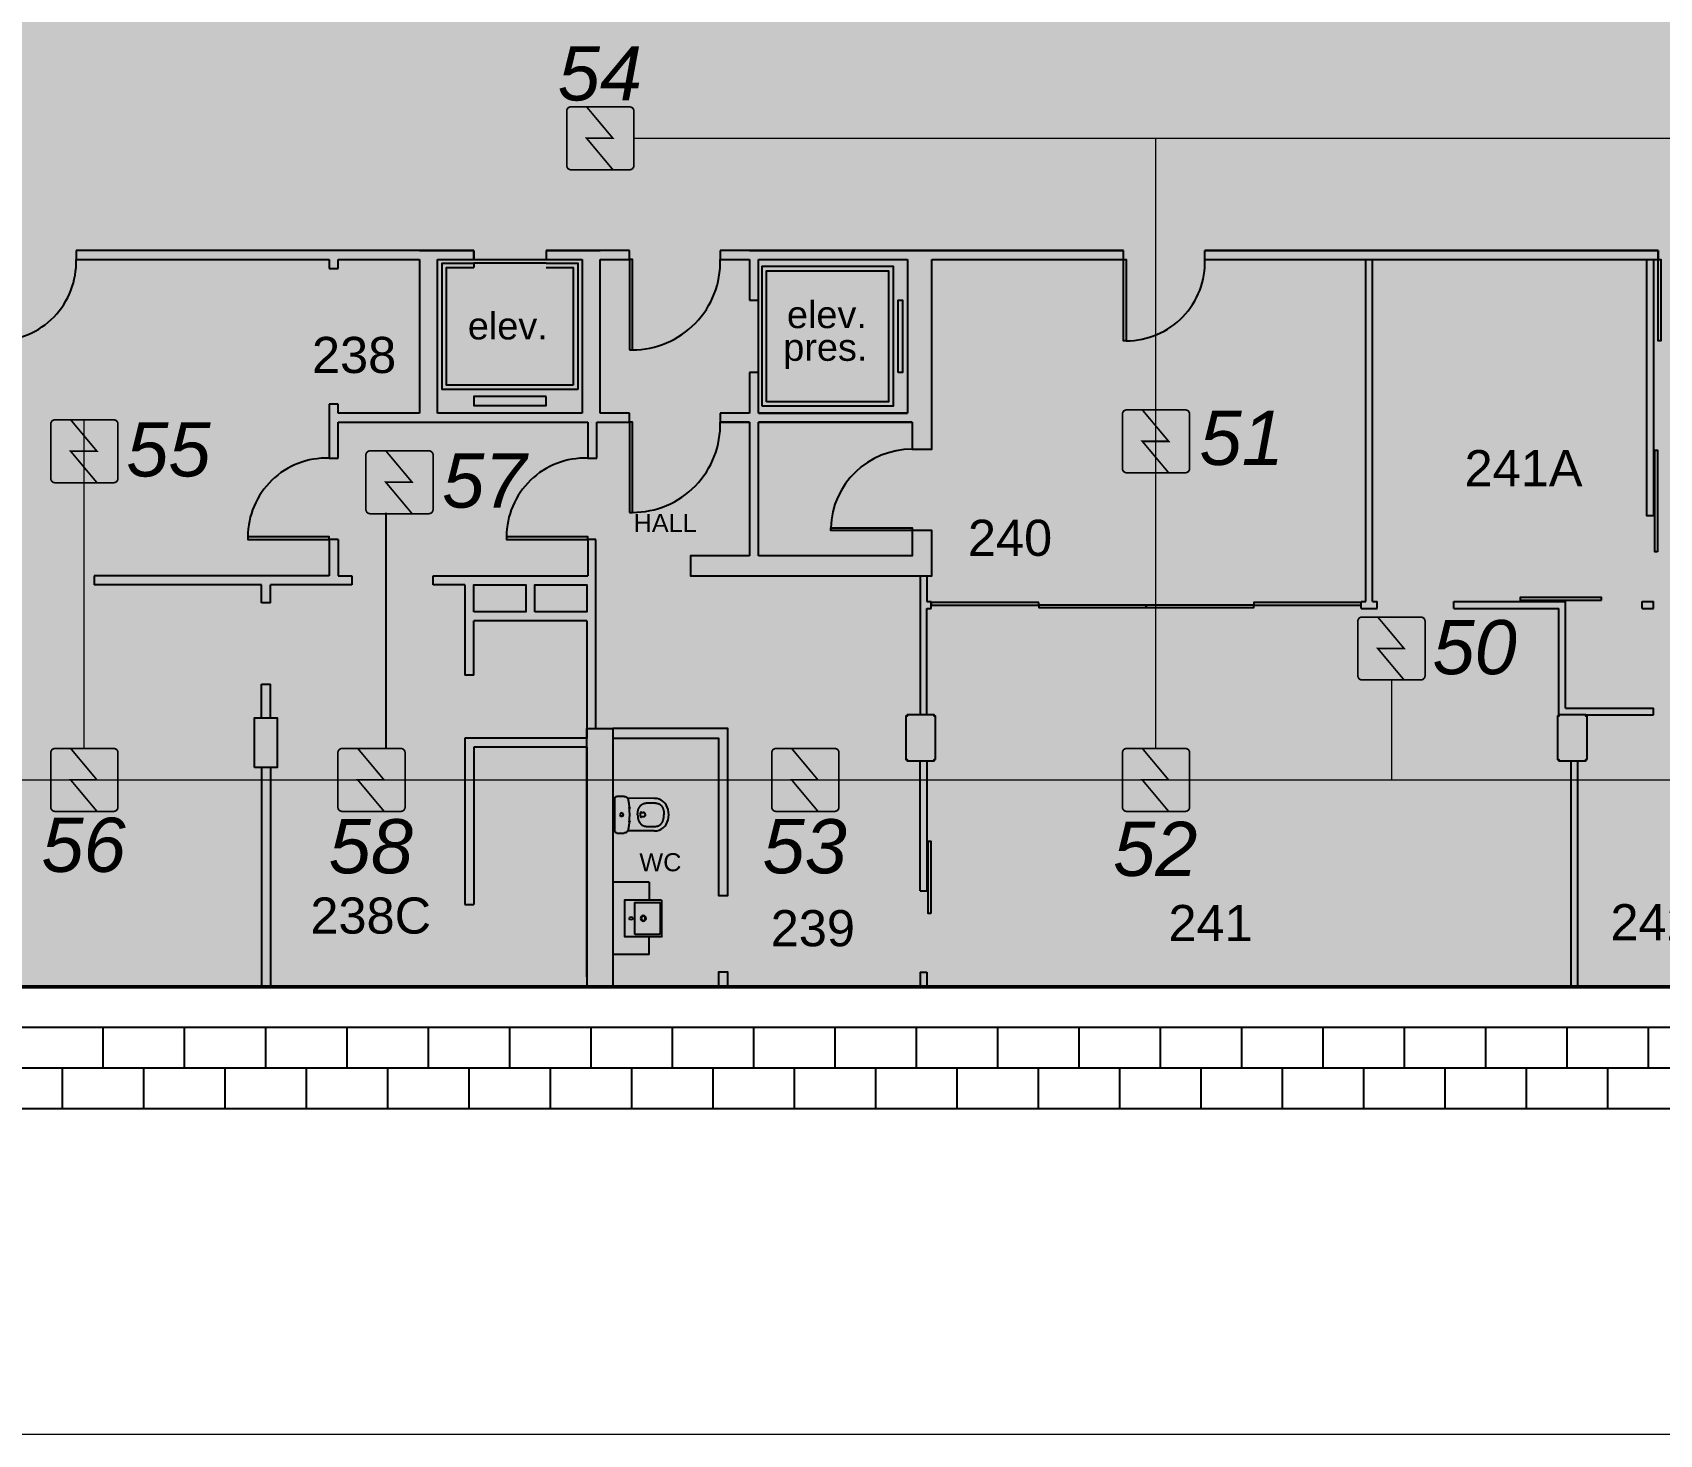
# Model space of a CAD drawing. Header units: metres. Extents: x -331 to 2982, y 362 to 2539.
# Drawn here: x 813.73 to 831.73, y 1847.57 to 1863.08 of the extents above; entities that cross this region are included whole.
import ezdxf
from ezdxf.enums import TextEntityAlignment as Align

# ---------------------------------------------------------------- set-up
doc = ezdxf.new("R2010")
doc.units = ezdxf.units.M
doc.layers.get('0').update_dxf_attribs({"color": 251})
for name, color, linetype in [('72_EGR_BASE_PRIMITIVE', 7, 'Continuous'), ('ALV', 251, 'Continuous'), ('CX', 251, 'Continuous'), ('Det', 251, 'Continuous'), ('DET. FUMAÇA', 1, 'Continuous'), ('Div', 251, 'Continuous'), ('Est', 251, 'Continuous'), ('Mob', 251, 'Continuous'), ('Pis', 251, 'Continuous'), ('SALAS NOVAS', 7, 'Continuous'), ('Texto_Salas', 251, 'Continuous'), ('TXT', 251, 'Continuous'), ('vid', 251, 'Continuous')]:
    doc.layers.add(name, color=color, linetype=linetype)
doc.layers.add('_corredores', color=251, linetype='Continuous', plot=False)
doc.layers.add('_salas', color=251, linetype='Continuous', plot=False)
doc.styles.add('DESTAQUE', font='arial.ttf', dxfattribs={"height": 0.4})
doc.styles.add('style2', font='arial.ttf', dxfattribs={"height": 0.45})
doc.styles.add('X3G_ENTITY_1416B778', font='arial.ttf', dxfattribs={"height": 0.6})
doc.styles.add('X3G_ENTITY_1416B782', font='arial.ttf', dxfattribs={"height": 0.6})
doc.styles.add('X3G_ENTITY_1416B78C', font='arial.ttf', dxfattribs={"height": 0.6})
doc.styles.add('X3G_ENTITY_1416B796', font='arial.ttf', dxfattribs={"height": 0.6})
doc.styles.add('X3G_ENTITY_1416B7A0', font='arial.ttf', dxfattribs={"height": 0.6})
doc.styles.add('X3G_ENTITY_1416B7AA', font='arial.ttf', dxfattribs={"height": 0.6})
doc.styles.add('X3G_ENTITY_1416B7B4', font='arial.ttf', dxfattribs={"height": 0.6})
doc.styles.add('X3G_ENTITY_1416B7BE', font='arial.ttf', dxfattribs={"height": 0.6})
doc.styles.add('X3G_ENTITY_1416B805', font='arial.ttf', dxfattribs={"height": 0.6})

# ---------------------------------------------------------------- blocks, each defined once
blk = doc.blocks.new('Detector de fumaça')
at = {"layer": 'DET. FUMAÇA', "linetype": 'Continuous', "lineweight": 15, "const_width": 0.0187}
blk.add_lwpolyline([(774.599, 539.816), (775.249, 539.816, -0.414214), (775.296, 539.769), (775.296, 539.167, -0.414214), (775.249, 539.12), (774.599, 539.12, -0.414214), (774.553, 539.167), (774.553, 539.769, -0.414214)], format="xyb", close=True, dxfattribs=at)
blk.add_lwpolyline([(774.773, 539.816), (775.064, 539.468), (774.773, 539.468), (775.064, 539.12)], dxfattribs=at)
blk = doc.blocks.new('L830C_p')
for p, q in [((-206, 212), (-206, -189)), ((202, 214), (-204, 214)), ((204, -189), (204, 212)), ((-178, 92), (-178, -164)), ((165, 104), (-166, 104)), ((177, -164), (177, 92)), ((-166, -176), (165, -176)), ((197, -196), (-199, -196))]:
    blk.add_line(p, q)
for points in [[(-166, 104, 0), (-167, 104, 0), (-168, 104, 0), (-170, 104, 0), (-171, 104, 0), (-172, 103, 0), (-173, 102, 0), (-174, 102, 0), (-175, 101, 0), (-175, 100, 0), (-176, 99, 0), (-177, 98, 0), (-177, 97, 0), (-178, 96, 0), (-178, 95, 0), (-178, 94, 0), (-178, 92, 0)], [(177, 92, 0), (177, 94, 0), (177, 95, 0), (176, 96, 0), (176, 97, 0), (176, 98, 0), (175, 99, 0), (174, 100, 0), (173, 101, 0), (173, 102, 0), (172, 102, 0), (171, 103, 0), (170, 104, 0), (168, 104, 0), (167, 104, 0), (166, 104, 0), (165, 104, 0)], [(-178, -164, 0), (-178, -165, 0), (-178, -166, 0), (-178, -167, 0), (-177, -168, 0), (-177, -169, 0), (-176, -170, 0), (-175, -171, 0), (-175, -172, 0), (-174, -173, 0), (-173, -174, 0), (-172, -174, 0), (-171, -175, 0), (-170, -175, 0), (-168, -175, 0), (-167, -176, 0), (-166, -176, 0)], [(165, -176, 0), (166, -176, 0), (167, -175, 0), (168, -175, 0), (170, -175, 0), (171, -174, 0), (172, -174, 0), (173, -173, 0), (173, -172, 0), (174, -171, 0), (175, -170, 0), (176, -169, 0), (176, -168, 0), (176, -167, 0), (177, -166, 0), (177, -165, 0), (177, -164, 0)]]:
    blk.add_polyline3d(points)
for radius in [31, 22.5]:
    blk.add_circle((-1, 9), radius)
for centre, radius, start, end in [((-204, 212), 2, 89.9815, 180), ((202, 212), 2, 359.9815, 90), ((-1, 145), 17.5, 0, 180), ((-1, 145), 17.5, 180, 0), ((-199, -189), 7, 180.001, 270.001), ((197, -189), 7, 269.999, 359.999)]:
    blk.add_arc(centre, radius, start, end)
blk = doc.blocks.new('CD01_p')
for p, q in [((-202, 58), (-202, 59)), ((-202, -19), (-202, 58)), ((178, 84), (-177, 84)), ((178, 84), (178, 84)), ((203, 59), (203, 58)), ((203, 58), (203, -19)), ((-202, -20), (-202, -19)), ((-165, -65), (-165, -65)), ((165, -65), (165, -65)), ((203, -19), (203, -20))]:
    blk.add_line(p, q)
for points in [[(-195, 77, 0), (-196, 76, 0), (-196, 75, 0), (-197, 74, 0), (-198, 73, 0), (-199, 72, 0), (-199, 71, 0), (-200, 70, 0), (-200, 69, 0), (-201, 68, 0), (-201, 67, 0), (-201, 66, 0), (-202, 65, 0)], [(-177, 84, 0), (-178, 84, 0), (-179, 84, 0), (-180, 84, 0), (-182, 84, 0), (-183, 83, 0), (-184, 83, 0), (-185, 83, 0), (-186, 82, 0), (-187, 82, 0), (-188, 81, 0), (-189, 81, 0), (-190, 80, 0), (-191, 80, 0), (-192, 79, 0), (-193, 78, 0), (-194, 78, 0), (-195, 77, 0), (-195, 77, 0)], [(195, 77, 0), (195, 77, 0), (194, 78, 0), (193, 79, 0), (192, 79, 0), (191, 80, 0), (190, 81, 0), (189, 81, 0), (188, 82, 0), (187, 82, 0), (186, 83, 0), (185, 83, 0), (184, 83, 0), (182, 83, 0), (181, 84, 0), (180, 84, 0), (179, 84, 0), (178, 84, 0), (178, 84, 0)], [(202, 64, 0), (201, 66, 0), (201, 68, 0), (200, 70, 0), (199, 72, 0), (198, 74, 0), (196, 75, 0), (195, 77, 0), (193, 78, 0), (192, 80, 0), (190, 81, 0), (188, 82, 0), (186, 82, 0), (184, 83, 0), (182, 84, 0), (180, 84, 0), (178, 84, 0)], [(202, 65, 0), (201, 66, 0), (201, 67, 0), (201, 69, 0), (200, 70, 0), (200, 71, 0), (199, 72, 0), (198, 73, 0), (198, 74, 0), (197, 75, 0), (196, 75, 0), (195, 76, 0), (195, 77, 0)], [(-202, -20, 0), (-202, -23, 0), (-202, -26, 0), (-202, -29, 0), (-201, -30, 0)], [(-201, -30, 0), (-201, -32, 0), (-200, -35, 0), (-199, -38, 0), (-198, -41, 0), (-196, -44, 0), (-194, -46, 0), (-193, -49, 0), (-191, -51, 0), (-188, -53, 0), (-186, -55, 0), (-184, -57, 0), (-181, -59, 0), (-179, -60, 0), (-176, -62, 0), (-173, -63, 0), (-170, -64, 0), (-167, -64, 0), (-165, -65, 0)], [(-199, -38, 0), (-198, -39, 0), (-198, -41, 0), (-197, -42, 0), (-196, -43, 0), (-195, -45, 0), (-194, -46, 0), (-194, -47, 0), (-193, -49, 0), (-192, -50, 0), (-191, -51, 0), (-189, -52, 0), (-188, -53, 0), (-187, -54, 0), (-186, -55, 0), (-185, -56, 0), (-183, -57, 0), (-182, -58, 0), (-181, -59, 0), (-180, -60, 0), (-178, -60, 0), (-177, -61, 0), (-175, -62, 0), (-174, -62, 0), (-172, -63, 0), (-171, -63, 0), (-169, -64, 0), (-168, -64, 0), (-166, -65, 0), (-165, -65, 0)], [(165, -65, 0), (168, -64, 0), (171, -63, 0), (174, -62, 0), (176, -61, 0), (179, -60, 0), (182, -58, 0), (184, -57, 0), (187, -55, 0), (189, -53, 0), (191, -50, 0), (193, -48, 0), (195, -46, 0), (196, -43, 0), (198, -40, 0), (199, -38, 0), (200, -35, 0), (201, -32, 0), (202, -30, 0)], [(165, -65, 0), (166, -65, 0), (167, -64, 0), (169, -64, 0), (170, -64, 0), (172, -63, 0), (173, -63, 0), (175, -62, 0), (176, -61, 0), (178, -61, 0), (179, -60, 0), (180, -59, 0), (182, -58, 0), (183, -58, 0), (184, -57, 0), (185, -56, 0), (187, -55, 0), (188, -54, 0), (189, -53, 0), (190, -52, 0), (191, -50, 0), (192, -49, 0), (193, -48, 0), (194, -47, 0), (195, -45, 0), (196, -44, 0), (197, -43, 0), (197, -41, 0), (198, -40, 0)], [(202, -30, 0), (202, -29, 0), (202, -26, 0), (202, -23, 0), (203, -20, 0)]]:
    blk.add_polyline3d(points)
for radius in [20, 18, 17]:
    blk.add_circle((0, 7), radius)
for centre, radius, start, end in [((-177, 59), 25.2, 165.2925, 167.363), ((-177, 59), 25.1, 167.3536, 180.0004), ((177, 59), 25.2, 12.1208, 14.9451), ((177, 59), 25.1, 359.9996, 12.1298), ((-157, -20), 45.4, 192.5226, 195.3598), ((0, 915), 993, 260.4423, 279.5577), ((0, 915), 993, 260.4423, 279.5577), ((157, -20), 45.4, 333.5674, 345.2283), ((157, -20), 45.3, 345.2211, 348.0367)]:
    blk.add_arc(centre, radius, start, end)

msp = doc.modelspace()

# ---------------------------------------------------------------- hatches: boundary and pattern name
at = {"layer": '_corredores', "transparency": 33554508}
h = msp.add_hatch(color=256, dxfattribs=at)
h.dxf.hatch_style = 1
h.paths.add_polyline_path([(851.609, 1924.544), (870.379, 1924.544), (870.379, 1926.38), (870.189, 1926.38), (870.189, 1926.577), (870.003, 1926.764), (866.304, 1926.765), (866.288, 1926.731), (866.184, 1926.814), (865.422, 1927.574), (863.994, 1927.574), (862.566, 1927.574), (861.756, 1926.765), (861.72, 1926.765), (861.716, 1926.764), (861.703, 1926.763), (861.685, 1926.763), (858.091, 1926.765), (857.744, 1926.418), (857.397, 1926.765), (853.804, 1926.765), (853.788, 1926.731), (853.684, 1926.814), (852.922, 1927.574), (851.494, 1927.574), (849.748, 1927.574), (849.748, 1926.814), (849.608, 1926.814), (849.608, 1929.894), (841.234, 1929.894), (841.234, 1928.054), (840.474, 1928.054), (840.474, 1927.096), (840.756, 1926.814), (840.374, 1926.432), (840.042, 1926.765), (836.434, 1926.765), (836.419, 1926.731), (836.314, 1926.814), (835.553, 1927.574), (834.124, 1927.574), (832.696, 1927.574), (831.886, 1926.765), (831.85, 1926.765), (831.847, 1926.764), (831.833, 1926.763), (831.815, 1926.763), (828.221, 1926.765), (827.874, 1926.418), (827.528, 1926.765), (823.934, 1926.765), (823.918, 1926.731), (823.814, 1926.814), (823.052, 1927.574), (821.624, 1927.574), (820.195, 1927.574), (819.385, 1926.765), (819.35, 1926.765), (819.346, 1926.764), (819.333, 1926.763), (819.315, 1926.763), (815.721, 1926.765), (815.374, 1926.418), (815.027, 1926.765), (811.434, 1926.765), (811.418, 1926.731), (811.314, 1926.814), (810.552, 1927.574), (809.124, 1927.574), (807.695, 1927.574), (806.886, 1926.765), (806.85, 1926.765), (806.846, 1926.764), (806.833, 1926.763), (806.815, 1926.763), (803.221, 1926.765), (802.874, 1926.418), (802.527, 1926.765), (798.934, 1926.765), (798.918, 1926.731), (798.814, 1926.814), (798.052, 1927.574), (796.624, 1927.574), (795.195, 1927.574), (794.386, 1926.765), (794.35, 1926.765), (794.346, 1926.764), (794.333, 1926.763), (794.315, 1926.763), (790.721, 1926.765), (790.374, 1926.418), (790.027, 1926.765), (786.434, 1926.765), (786.418, 1926.731), (786.314, 1926.814), (785.552, 1927.574), (784.124, 1927.574), (782.696, 1927.574), (781.886, 1926.765), (781.85, 1926.765), (781.846, 1926.764), (781.833, 1926.763), (781.815, 1926.763), (778.221, 1926.765), (777.874, 1926.418), (777.527, 1926.765), (773.934, 1926.765), (773.918, 1926.731), (773.814, 1926.814), (773.052, 1927.574), (771.624, 1927.574), (770.196, 1927.574), (769.386, 1926.765), (769.35, 1926.765), (769.347, 1926.764), (769.333, 1926.763), (769.315, 1926.763), (765.615, 1926.764), (765.429, 1926.577), (765.429, 1926.38), (765.239, 1926.38), (765.239, 1924.544), (770.084, 1924.544), (770.084, 1914.631), (770.394, 1914.631), (770.394, 1905.511), (765.009, 1905.511), (765.009, 1910.811), (763.809, 1910.811), (763.809, 1905.511), (755.909, 1905.511), (755.909, 1910.811), (754.809, 1910.811), (754.809, 1905.511), (746.059, 1905.511), (746.059, 1901.896), (748.429, 1901.896), (748.429, 1903.596), (748.029, 1903.596), (748.029, 1903.796), (754.454, 1903.796), (754.454, 1903.596), (754.129, 1903.596), (754.129, 1901.896), (754.454, 1901.896), (754.454, 1901.696), (754.454, 1901.171), (757.954, 1901.171), (757.954, 1903.571), (757.954, 1903.771), (768.009, 1903.771), (768.009, 1903.751), (768.814, 1903.751), (768.814, 1895.791), (767.984, 1895.791), (767.984, 1895.771), (762.344, 1895.771), (761.069, 1895.771), (761.069, 1893.046), (754.154, 1893.046), (752.479, 1893.046), (752.479, 1860.521), (752.479, 1859.096), (752.479, 1857.621), (754.079, 1857.621), (754.079, 1860.546), (753.904, 1860.546), (753.904, 1863.421), (754.169, 1863.421), (754.169, 1887.631), (760.804, 1887.631), (760.804, 1887.721), (768.909, 1887.721), (770.309, 1887.721), (771.909, 1887.721), (773.009, 1887.721), (775.859, 1887.721), (775.859, 1886.621), (777.159, 1886.621), (777.159, 1887.721), (788.759, 1887.721), (788.759, 1886.621), (790.059, 1886.621), (790.059, 1887.721), (802.309, 1887.721), (804.009, 1887.721), (844.959, 1887.721), (844.959, 1887.896), (845.259, 1887.896), (845.259, 1887.543), (845.259, 1863.221), (807.109, 1863.221), (807.109, 1860.671), (807.109, 1860.571), (806.556, 1860.571), (806.556, 1858.751), (806.556, 1855.871), (806.556, 1855.143), (807.956, 1855.143), (807.956, 1857.121), (809.134, 1857.121), (809.134, 1860.671), (845.259, 1860.671), (845.259, 1855.977), (846.384, 1855.977), (846.384, 1856.871), (846.034, 1856.871), (846.034, 1856.971), (846.434, 1856.971), (846.434, 1860.671), (849.184, 1860.671), (849.184, 1856.971), (849.584, 1856.971), (849.584, 1856.871), (849.234, 1856.871), (849.234, 1855.977), (850.459, 1855.977), (850.459, 1860.671), (859.459, 1860.671), (859.459, 1863.221), (849.559, 1863.221), (849.559, 1888.221), (849.659, 1888.221), (849.659, 1887.721), (854.289, 1887.721), (854.289, 1895.621), (859.259, 1895.621), (859.259, 1905.521), (857.359, 1905.521), (857.359, 1905.621), (858.034, 1905.621), (858.034, 1908.221), (853.709, 1908.221), (853.709, 1908.184), (853.609, 1908.184), (853.609, 1910.121), (850.859, 1910.121), (850.86, 1912.861), (849.659, 1912.861), (849.659, 1908.921), (852.409, 1908.921), (852.409, 1903.771), (852.409, 1895.701), (852.409, 1890.371), (849.559, 1890.371), (849.559, 1908.921), (849.559, 1912.961), (852.259, 1912.961), (852.259, 1914.631), (851.609, 1914.631)])
h.paths.add_polyline_path([(845.929, 1914.631), (846.006, 1914.631), (846.006, 1905.511), (844.999, 1905.511), (844.999, 1909.911), (845.009, 1910.811), (843.809, 1910.811), (843.809, 1905.511), (835.009, 1905.511), (835.009, 1910.811), (833.809, 1910.811), (833.809, 1905.511), (825.009, 1905.511), (825.009, 1910.811), (823.809, 1910.811), (823.809, 1905.511), (815.009, 1905.511), (815.009, 1910.811), (813.809, 1910.811), (813.809, 1905.511), (805.009, 1905.511), (805.009, 1910.811), (803.809, 1910.811), (803.809, 1905.511), (795.009, 1905.511), (795.009, 1910.811), (793.809, 1910.811), (793.809, 1905.511), (785.009, 1905.511), (785.009, 1910.811), (783.809, 1910.811), (783.809, 1905.511), (775.009, 1905.511), (775.009, 1910.811), (773.979, 1910.811), (773.979, 1905.511), (773.194, 1905.511), (773.194, 1914.631), (773.124, 1914.631), (773.124, 1920.111), (775.144, 1920.111), (775.144, 1921.611), (775.124, 1921.611), (775.124, 1922.031), (773.624, 1922.031), (773.624, 1921.611), (773.164, 1921.611), (773.164, 1924.544), (845.929, 1924.543), (845.929, 1921.611), (845.469, 1921.611), (845.469, 1922.031), (843.969, 1922.031), (843.969, 1921.611), (843.949, 1920.111), (845.929, 1920.111)], flags=16)
h.paths.add_polyline_path([(851.494, 1926.432), (851.112, 1926.814), (851.494, 1927.196), (851.876, 1926.814)], flags=16)
h.paths.add_polyline_path([(845.244, 1926.432), (844.862, 1926.814), (845.244, 1927.196), (845.626, 1926.814)], flags=16)
h.paths.add_polyline_path([(845.119, 1903.801), (845.119, 1895.821), (845.259, 1895.821), (845.259, 1890.321), (839.659, 1890.321), (775.859, 1890.321), (772.984, 1890.321), (772.984, 1895.791), (771.754, 1895.791), (771.754, 1903.746), (773.099, 1903.746), (773.099, 1903.801)], flags=16)
h.paths.add_polyline_path([(834.506, 1926.814), (834.124, 1926.432), (833.742, 1926.814), (834.124, 1927.196)], flags=16)
h.paths.add_polyline_path([(863.612, 1926.814), (863.994, 1927.196), (864.376, 1926.814), (863.994, 1926.432)], flags=16)
h.paths.add_polyline_path([(845.259, 1895.821), (845.259, 1890.321), (839.659, 1890.321), (775.859, 1890.321), (772.984, 1890.321), (772.984, 1895.821), (775.859, 1895.821), (839.659, 1895.821)], flags=0)
h.paths.add_polyline_path([(822.006, 1926.814), (821.624, 1926.432), (821.242, 1926.814), (821.624, 1927.196)], flags=16)
h.paths.add_polyline_path([(809.506, 1926.814), (809.124, 1926.432), (808.742, 1926.814), (809.124, 1927.196)], flags=16)
h.paths.add_polyline_path([(797.006, 1926.814), (796.624, 1926.432), (796.242, 1926.814), (796.624, 1927.196)], flags=16)
h.paths.add_polyline_path([(784.506, 1926.814), (784.124, 1926.432), (783.742, 1926.814), (784.124, 1927.196)], flags=16)
h.paths.add_polyline_path([(772.006, 1926.814), (771.624, 1926.432), (771.242, 1926.814), (771.624, 1927.196)], flags=16)
edge = h.paths.add_edge_path(flags=16)
edge.add_line((767.555, 1893.924), (767.408, 1893.821))
edge.add_line((767.408, 1893.821), (767.203, 1894.065))
edge.add_line((767.203, 1894.065), (766.309, 1893.171))
edge.add_arc((765.909, 1892.771), 0.565, -45, 45, ccw=False)
edge.add_line((766.309, 1892.372), (767.203, 1891.477))
edge.add_line((767.203, 1891.477), (767.408, 1891.721))
edge.add_line((767.408, 1891.721), (767.555, 1891.618))
edge.add_arc((765.909, 1892.771), 2.01, 35, 325, ccw=False)
at = {"layer": '_salas', "transparency": 33554559}
h = msp.add_hatch(color=256, dxfattribs=at)
h.dxf.hatch_style = 1
h.paths.add_polyline_path([(850.459, 1855.977), (849.234, 1855.977), (849.234, 1856.871), (849.584, 1856.871), (849.584, 1856.971), (846.034, 1856.971), (846.034, 1856.871), (846.384, 1856.871), (846.384, 1855.977), (845.259, 1855.977), (845.259, 1852.511), (850.459, 1852.511)])
h.paths.add_polyline_path([(870.319, 1863.221), (859.459, 1863.221), (859.459, 1860.671), (850.459, 1860.671), (850.459, 1855.977), (850.459, 1852.511), (870.319, 1852.511)])
h.paths.add_polyline_path([(854.819, 1871.071), (866.984, 1871.071), (866.984, 1871.771), (854.819, 1871.771), (854.819, 1879.171), (866.984, 1879.171), (866.984, 1879.871), (854.819, 1879.871), (854.819, 1887.321), (870.319, 1887.321), (870.319, 1887.721), (849.659, 1887.721), (849.659, 1888.221), (849.559, 1888.221), (849.559, 1863.221), (859.459, 1863.221), (870.319, 1863.221), (870.319, 1863.621), (854.819, 1863.621)])
h.paths.add_polyline_path([(845.259, 1860.671), (809.134, 1860.671), (809.134, 1857.121), (807.956, 1857.121), (807.956, 1855.143), (806.556, 1855.143), (806.556, 1855.871), (802.709, 1855.871), (802.709, 1852.511), (845.259, 1852.511), (845.259, 1855.977)])
h.paths.add_polyline_path([(802.709, 1858.751), (806.556, 1858.751), (806.556, 1859.746), (794.809, 1859.746), (794.809, 1866.521), (794.609, 1866.521), (794.609, 1850.721), (794.809, 1850.721), (794.809, 1852.511), (802.709, 1852.511), (802.709, 1855.871)])

# ---------------------------------------------------------------- linework, layer by layer
at = {"layer": '72_EGR_BASE_PRIMITIVE', "color": 150, "true_color": 0x007fff}
msp.add_polyline3d([(817.639, 1855.167, 0), (817.639, 1857.767, 0)], dxfattribs=at)
at = {"layer": 'ALV', "color": 251}
for p, q in [((818.009, 1860.671), (814.209, 1860.671)), ((814.209, 1860.671), (814.209, 1860.571)), ((814.209, 1860.571), (817.009, 1860.571)), ((817.009, 1860.571), (817.009, 1860.471)), ((817.109, 1860.471), (817.109, 1860.571)), ((817.109, 1860.571), (818.009, 1860.571)), ((818.009, 1860.671), (818.609, 1860.671)), ((818.609, 1860.671), (818.009, 1860.671)), ((818.009, 1860.571), (818.009, 1858.871)), ((818.209, 1860.571), (818.609, 1860.571)), ((818.209, 1858.871), (818.209, 1860.571)), ((818.209, 1860.571), (818.609, 1860.571)), ((818.609, 1860.671), (818.609, 1860.571)), ((818.609, 1860.571), (818.609, 1860.671)), ((819.409, 1860.671), (820.009, 1860.671)), ((820.009, 1860.671), (819.409, 1860.671)), ((819.409, 1860.671), (819.409, 1860.571)), ((819.409, 1860.571), (819.809, 1860.571)), ((819.409, 1860.571), (819.809, 1860.571)), ((819.809, 1860.571), (819.809, 1858.871)), ((819.809, 1860.571), (819.809, 1858.871)), ((820.334, 1860.671), (820.009, 1860.671)), ((820.009, 1858.871), (820.009, 1860.571)), ((820.009, 1860.571), (820.334, 1860.571)), ((820.334, 1860.571), (820.334, 1860.671)), ((821.659, 1860.671), (821.337, 1860.671)), ((821.337, 1860.671), (821.337, 1860.571)), ((821.337, 1860.571), (821.659, 1860.571)), ((821.659, 1860.671), (825.799, 1860.671)), ((825.799, 1860.671), (821.659, 1860.671)), ((821.659, 1860.571), (821.659, 1860.121)), ((821.759, 1860.121), (821.759, 1860.571)), ((821.759, 1860.571), (823.409, 1860.571)), ((823.409, 1860.571), (823.409, 1858.871)), ((823.409, 1860.571), (823.409, 1858.871)), ((823.679, 1860.571), (825.799, 1860.571)), ((823.679, 1860.571), (825.799, 1860.571)), ((825.799, 1860.571), (825.799, 1860.671)), ((826.699, 1860.671), (831.714, 1860.671)), ((831.714, 1860.671), (826.699, 1860.671)), ((826.699, 1860.571), (826.699, 1860.671)), ((826.699, 1860.571), (827.959, 1860.571)), ((826.699, 1860.571), (831.714, 1860.571)), ((827.959, 1860.571), (827.959, 1860.571)), ((827.959, 1860.571), (827.959, 1860.571)), ((831.714, 1860.671), (831.714, 1860.571)), ((831.714, 1860.571), (831.714, 1860.671)), ((817.009, 1860.471), (817.109, 1860.471)), ((821.659, 1860.121), (821.759, 1860.121)), ((821.759, 1859.321), (821.659, 1859.321)), ((821.659, 1859.321), (821.659, 1858.871)), ((821.759, 1858.871), (821.759, 1859.321)), ((817.109, 1858.971), (817.009, 1858.971)), ((817.009, 1858.971), (817.009, 1858.371)), ((817.109, 1858.871), (817.109, 1858.971)), ((818.009, 1858.871), (817.109, 1858.871)), ((817.109, 1858.371), (817.109, 1858.771)), ((817.109, 1858.771), (819.872, 1858.771)), ((819.809, 1858.871), (818.209, 1858.871)), ((819.809, 1858.871), (818.209, 1858.871)), ((819.872, 1858.771), (819.872, 1858.371)), ((819.909, 1858.771), (819.909, 1858.771)), ((819.972, 1858.371), (819.972, 1858.771)), ((819.972, 1858.771), (820.334, 1858.771)), ((820.334, 1858.871), (820.009, 1858.871)), ((820.334, 1858.771), (820.334, 1858.871)), ((821.659, 1858.871), (821.334, 1858.871)), ((821.334, 1858.871), (821.334, 1858.771)), ((821.659, 1858.771), (821.334, 1858.771)), ((821.334, 1858.771), (821.659, 1858.771)), ((821.759, 1858.871), (823.409, 1858.871)), ((823.409, 1858.871), (821.759, 1858.871)), ((823.459, 1858.771), (821.759, 1858.771)), ((821.759, 1858.771), (823.459, 1858.771)), ((817.009, 1858.371), (817.109, 1858.371)), ((819.872, 1858.371), (819.972, 1858.371)), ((817.109, 1857.471), (817.009, 1857.471)), ((817.009, 1857.471), (817.009, 1857.071)), ((817.109, 1857.471), (817.109, 1857.071)), ((819.959, 1857.471), (819.872, 1857.471)), ((819.872, 1857.471), (819.872, 1857.071)), ((819.959, 1855.381), (819.959, 1857.471)), ((817.009, 1857.071), (814.409, 1857.071)), ((814.409, 1857.071), (814.409, 1856.971)), ((816.259, 1856.971), (814.409, 1856.971)), ((816.259, 1856.771), (816.259, 1856.971)), ((817.259, 1856.971), (816.359, 1856.971)), ((816.359, 1856.771), (816.359, 1856.971)), ((817.109, 1857.071), (817.259, 1857.071)), ((817.259, 1857.071), (817.259, 1856.971)), ((818.159, 1856.971), (818.159, 1857.071)), ((818.159, 1857.071), (819.872, 1857.071)), ((818.509, 1856.971), (818.159, 1856.971)), ((818.509, 1856.971), (818.509, 1855.971)), ((819.859, 1856.971), (819.859, 1856.671)), ((816.359, 1856.771), (816.259, 1856.771)), ((819.859, 1856.571), (818.609, 1856.571)), ((818.609, 1855.971), (818.609, 1856.571)), ((819.859, 1856.571), (819.859, 1855.271)), ((816.259, 1855.496), (816.259, 1855.871)), ((816.259, 1855.871), (816.359, 1855.871)), ((816.359, 1855.496), (816.359, 1855.871)), ((818.609, 1855.971), (818.509, 1855.971)), ((819.859, 1855.381), (820.149, 1855.381)), ((819.859, 1852.631), (819.859, 1855.381)), ((820.149, 1855.381), (820.149, 1852.531)), ((818.509, 1855.271), (818.509, 1853.431)), ((819.859, 1855.271), (818.509, 1855.271)), ((818.609, 1855.171), (818.609, 1853.431)), ((819.859, 1855.171), (818.609, 1855.171)), ((819.859, 1855.171), (819.859, 1852.531)), ((816.259, 1854.946), (816.259, 1852.531)), ((816.359, 1854.946), (816.359, 1852.531)), ((818.509, 1853.431), (818.609, 1853.431))]:
    msp.add_line(p, q, dxfattribs=at)
for points in [[(823.459, 1858.771), (823.459, 1858.471), (823.679, 1858.471), (823.679, 1860.571)], [(821.659, 1858.771), (821.659, 1857.291)], [(821.759, 1857.291), (821.759, 1858.771)], [(821.659, 1857.291), (821.009, 1857.291), (821.009, 1857.071), (821.659, 1857.071), (823.679, 1857.071), (823.679, 1857.571), (823.459, 1857.571), (823.459, 1857.291), (821.759, 1857.291)]]:
    msp.add_lwpolyline(points, dxfattribs=at)
for points in [[(818.609, 1856.671), (818.609, 1856.971), (819.184, 1856.971), (819.184, 1856.671)], [(819.284, 1856.671), (819.284, 1856.971), (819.859, 1856.971), (819.859, 1856.671)]]:
    msp.add_lwpolyline(points, close=True, dxfattribs=at)
at = {"layer": 'CX', "color": 251, "linetype": 'ByBlock', "ltscale": 0.8}
for points in [[(820.334, 1859.571), (820.364, 1859.571), (820.364, 1860.571), (820.334, 1860.571)], [(820.334, 1857.771), (820.364, 1857.771), (820.364, 1858.771), (820.334, 1858.771)]]:
    msp.add_lwpolyline(points, close=True, dxfattribs=at)
at = {"layer": 'CX', "color": 251, "ltscale": 8}
for points in [[(825.799, 1860.571), (825.829, 1860.571), (825.829, 1859.671), (825.799, 1859.671)], [(831.714, 1860.571), (831.744, 1860.571), (831.744, 1859.671), (831.714, 1859.671)], [(817.009, 1857.471), (817.009, 1857.501), (816.109, 1857.501), (816.109, 1857.471)], [(819.872, 1857.471), (819.872, 1857.501), (818.972, 1857.501), (818.972, 1857.471)]]:
    msp.add_lwpolyline(points, close=True, dxfattribs=at)
at = {"layer": 'CX', "color": 251}
msp.add_lwpolyline([(823.459, 1857.571), (822.559, 1857.571), (822.559, 1857.601), (823.459, 1857.601)], close=True, dxfattribs=at)
at = {"layer": 'CX', "color": 251, "ltscale": 8}
for centre, start, end in [((813.339, 1860.542), 270, 1.942), ((825.829, 1860.542), 270, 1.942), ((816.98, 1857.501), 88.058, 180), ((819.842, 1857.501), 88.058, 180)]:
    msp.add_arc(centre, 0.871, start, end, dxfattribs=at)
at = {"layer": 'CX', "color": 251, "linetype": 'ByBlock', "ltscale": 0.8}
for centre in [(820.364, 1860.544), (820.364, 1858.744)]:
    msp.add_arc(centre, 0.973, 270, 1.5872, dxfattribs=at)
at = {"layer": 'CX', "color": 251}
msp.add_arc((823.458, 1857.571), 0.9, 89.9433, 178.1147, dxfattribs=at)
at = {"layer": 'Det', "color": 251}
for p, q in [((870.759, 1852.071), (794.809, 1852.071)), ((814.059, 1852.071), (814.059, 1852.071)), ((814.509, 1851.621), (814.509, 1852.071)), ((814.959, 1852.071), (814.959, 1852.071)), ((815.409, 1851.621), (815.409, 1852.071)), ((815.859, 1852.071), (815.859, 1852.071)), ((816.309, 1851.621), (816.309, 1852.071)), ((816.759, 1852.071), (816.759, 1852.071)), ((817.209, 1851.621), (817.209, 1852.071)), ((817.659, 1852.071), (817.659, 1852.071)), ((818.109, 1851.621), (818.109, 1852.071)), ((818.559, 1852.071), (818.559, 1852.071)), ((819.009, 1851.621), (819.009, 1852.071)), ((819.459, 1852.071), (819.459, 1852.071)), ((819.909, 1851.621), (819.909, 1852.071)), ((820.359, 1852.071), (820.359, 1852.071)), ((820.809, 1851.621), (820.809, 1852.071)), ((821.259, 1852.071), (821.259, 1852.071)), ((821.709, 1851.621), (821.709, 1852.071)), ((822.159, 1852.071), (822.159, 1852.071)), ((822.609, 1851.621), (822.609, 1852.071)), ((823.059, 1852.071), (823.059, 1852.071)), ((823.509, 1851.621), (823.509, 1852.071)), ((823.959, 1852.071), (823.959, 1852.071)), ((824.409, 1851.621), (824.409, 1852.071)), ((824.859, 1852.071), (824.859, 1852.071)), ((825.309, 1851.621), (825.309, 1852.071)), ((825.759, 1852.071), (825.759, 1852.071)), ((826.209, 1851.621), (826.209, 1852.071)), ((826.659, 1852.071), (826.659, 1852.071)), ((827.109, 1851.621), (827.109, 1852.071)), ((827.559, 1852.071), (827.559, 1852.071)), ((828.009, 1851.621), (828.009, 1852.071)), ((828.459, 1852.071), (828.459, 1852.071)), ((828.909, 1851.621), (828.909, 1852.071)), ((829.359, 1852.071), (829.359, 1852.071)), ((829.809, 1851.621), (829.809, 1852.071)), ((830.259, 1852.071), (830.259, 1852.071)), ((830.709, 1851.621), (830.709, 1852.071)), ((831.159, 1852.071), (831.159, 1852.071)), ((831.609, 1851.621), (831.609, 1852.071)), ((870.759, 1851.621), (794.809, 1851.621)), ((814.059, 1851.171), (814.059, 1851.621)), ((814.959, 1851.171), (814.959, 1851.621)), ((815.859, 1851.171), (815.859, 1851.621)), ((816.759, 1851.171), (816.759, 1851.621)), ((817.659, 1851.171), (817.659, 1851.621)), ((818.559, 1851.171), (818.559, 1851.621)), ((819.459, 1851.171), (819.459, 1851.621)), ((820.359, 1851.171), (820.359, 1851.621)), ((821.259, 1851.171), (821.259, 1851.621)), ((822.159, 1851.171), (822.159, 1851.621)), ((823.059, 1851.171), (823.059, 1851.621)), ((823.959, 1851.171), (823.959, 1851.621)), ((824.859, 1851.171), (824.859, 1851.621)), ((825.759, 1851.171), (825.759, 1851.621)), ((826.659, 1851.171), (826.659, 1851.621)), ((827.559, 1851.171), (827.559, 1851.621)), ((828.459, 1851.171), (828.459, 1851.621)), ((829.359, 1851.171), (829.359, 1851.621)), ((830.259, 1851.171), (830.259, 1851.621)), ((831.159, 1851.171), (831.159, 1851.621)), ((871.209, 1851.171), (794.809, 1851.171))]:
    msp.add_line(p, q, dxfattribs=at)
at = {"layer": 'Div', "color": 150, "linetype": 'Continuous', "lineweight": 0}
for p, q in [((820.381, 1861.912), (867.59, 1861.912)), ((826.158, 1855.158), (826.158, 1861.912)), ((814.3, 1855.158), (814.3, 1858.796)), ((828.763, 1855.908), (828.763, 1854.81)), ((796.397, 1854.81), (833.497, 1854.81))]:
    msp.add_line(p, q, dxfattribs=at)
at = {"layer": 'Div', "lineweight": 0}
for p, q in [((828.479, 1856.784), (828.479, 1860.571)), ((828.554, 1856.784), (828.554, 1860.571)), ((823.547, 1857.071), (823.547, 1855.531)), ((823.622, 1857.071), (823.622, 1856.784)), ((823.622, 1856.784), (823.672, 1856.784)), ((823.672, 1856.709), (823.672, 1856.784)), ((828.429, 1856.709), (828.429, 1856.784)), ((828.429, 1856.784), (828.479, 1856.784)), ((828.554, 1856.784), (828.604, 1856.784)), ((828.604, 1856.709), (828.604, 1856.784)), ((829.454, 1856.709), (829.454, 1856.784)), ((829.454, 1856.784), (830.689, 1856.784)), ((830.689, 1855.606), (830.689, 1856.784)), ((831.539, 1856.784), (831.664, 1856.784)), ((831.539, 1856.709), (831.539, 1856.784)), ((831.664, 1856.709), (831.664, 1856.784)), ((823.622, 1855.531), (823.622, 1856.709)), ((823.622, 1856.709), (823.672, 1856.709)), ((828.429, 1856.709), (828.604, 1856.709)), ((829.454, 1856.709), (830.614, 1856.709)), ((830.614, 1855.531), (830.614, 1856.709)), ((831.539, 1856.709), (831.664, 1856.709)), ((830.689, 1855.606), (831.664, 1855.606)), ((830.914, 1855.531), (831.664, 1855.531)), ((831.664, 1855.531), (831.664, 1855.606)), ((823.547, 1853.581), (823.547, 1855.021)), ((823.622, 1855.021), (823.622, 1853.581)), ((830.747, 1855.021), (830.747, 1852.631)), ((830.822, 1855.021), (830.822, 1852.631)), ((823.547, 1853.581), (823.622, 1853.581)), ((823.547, 1852.681), (823.547, 1852.631)), ((823.547, 1852.681), (823.622, 1852.681)), ((823.622, 1852.681), (823.622, 1852.631))]:
    msp.add_line(p, q, dxfattribs=at)
at = {"layer": 'Div', "color": 251}
for p, q in [((828.479, 1856.784), (828.479, 1860.571)), ((828.554, 1856.784), (828.554, 1860.571)), ((823.547, 1857.071), (823.547, 1855.531)), ((823.622, 1857.071), (823.622, 1856.784)), ((823.622, 1856.784), (823.672, 1856.784)), ((823.672, 1856.709), (823.672, 1856.784)), ((828.429, 1856.709), (828.429, 1856.784)), ((828.429, 1856.784), (828.479, 1856.784)), ((828.554, 1856.784), (828.604, 1856.784)), ((828.604, 1856.709), (828.604, 1856.784)), ((829.454, 1856.709), (829.454, 1856.784)), ((829.454, 1856.784), (830.689, 1856.784)), ((830.689, 1855.606), (830.689, 1856.784)), ((831.539, 1856.784), (831.664, 1856.784)), ((831.539, 1856.709), (831.539, 1856.784)), ((831.664, 1856.709), (831.664, 1856.784)), ((823.622, 1855.531), (823.622, 1856.709)), ((823.622, 1856.709), (823.672, 1856.709)), ((828.429, 1856.709), (828.604, 1856.709)), ((829.454, 1856.709), (830.614, 1856.709)), ((830.614, 1855.531), (830.614, 1856.709)), ((831.539, 1856.709), (831.664, 1856.709)), ((830.689, 1855.606), (831.664, 1855.606)), ((830.914, 1855.531), (831.664, 1855.531)), ((831.664, 1855.531), (831.664, 1855.606)), ((823.547, 1853.581), (823.547, 1855.021)), ((823.622, 1855.021), (823.622, 1853.581)), ((830.747, 1855.021), (830.747, 1852.531)), ((830.822, 1855.021), (830.822, 1852.531)), ((823.547, 1853.581), (823.622, 1853.581)), ((823.547, 1852.681), (823.547, 1852.531)), ((823.547, 1852.681), (823.622, 1852.681)), ((823.622, 1852.681), (823.622, 1852.531))]:
    msp.add_line(p, q, dxfattribs=at)
at = {"layer": 'Div', "color": 230, "linetype": 'Continuous', "lineweight": 0}
msp.add_line((871.641, 1847.565), (787.641, 1847.565), dxfattribs=at)
at = {"layer": 'Div', "lineweight": 0}
for points in [[(831.664, 1860.571), (831.664, 1857.734), (831.589, 1857.734), (831.589, 1860.571)], [(820.149, 1855.271), (821.319, 1855.271), (821.319, 1853.531), (821.419, 1853.531), (821.419, 1855.381), (820.149, 1855.381)], [(821.419, 1852.631), (821.419, 1852.681), (821.319, 1852.681), (821.319, 1852.631)]]:
    msp.add_lwpolyline(points, dxfattribs=at)
at = {"layer": 'Div', "color": 251}
for points in [[(831.664, 1860.571), (831.664, 1857.734), (831.589, 1857.734), (831.589, 1860.571)], [(820.149, 1855.271), (821.319, 1855.271), (821.319, 1853.531), (821.419, 1853.531), (821.419, 1855.381), (820.149, 1855.381)], [(821.419, 1852.531), (821.419, 1852.681), (821.319, 1852.681), (821.319, 1852.531)]]:
    msp.add_lwpolyline(points, dxfattribs=at)
at = {"layer": 'Div', "lineweight": 0}
for points in [[(831.709, 1857.334), (831.679, 1857.334), (831.679, 1858.459), (831.709, 1858.459)], [(824.861, 1856.774), (823.672, 1856.774), (823.672, 1856.746), (824.861, 1856.746)], [(826.05, 1856.746), (824.861, 1856.746), (824.861, 1856.719), (826.05, 1856.719)], [(827.24, 1856.746), (826.05, 1856.746), (826.05, 1856.719), (827.24, 1856.719)], [(828.429, 1856.774), (827.24, 1856.774), (827.24, 1856.746), (828.429, 1856.746)], [(831.089, 1856.799), (831.089, 1856.829), (830.189, 1856.829), (830.189, 1856.799)], [(823.667, 1853.331), (823.637, 1853.331), (823.637, 1854.131), (823.667, 1854.131)]]:
    msp.add_lwpolyline(points, close=True, dxfattribs=at)
at = {"layer": 'Div', "color": 251}
for points in [[(831.709, 1857.334), (831.679, 1857.334), (831.679, 1858.459), (831.709, 1858.459)], [(824.861, 1856.774), (823.672, 1856.774), (823.672, 1856.746), (824.861, 1856.746)], [(826.05, 1856.746), (824.861, 1856.746), (824.861, 1856.719), (826.05, 1856.719)], [(827.24, 1856.746), (826.05, 1856.746), (826.05, 1856.719), (827.24, 1856.719)], [(828.429, 1856.774), (827.24, 1856.774), (827.24, 1856.746), (828.429, 1856.746)], [(831.089, 1856.799), (831.089, 1856.829), (830.189, 1856.829), (830.189, 1856.799)], [(823.667, 1853.331), (823.637, 1853.331), (823.637, 1854.131), (823.667, 1854.131)]]:
    msp.add_lwpolyline(points, close=True, dxfattribs=at)
at = {"layer": 'Est', "color": 251}
for points in [[(816.184, 1854.946), (816.184, 1855.496), (816.434, 1855.496), (816.434, 1854.946)], [(823.719, 1855.036), (823.719, 1855.516), (823.704, 1855.516), (823.704, 1855.531), (823.404, 1855.531), (823.404, 1855.516), (823.389, 1855.516), (823.389, 1855.036), (823.404, 1855.036), (823.404, 1855.021), (823.704, 1855.021), (823.704, 1855.036), (823.719, 1855.036)], [(830.929, 1855.036), (830.929, 1855.516), (830.914, 1855.516), (830.914, 1855.531), (830.614, 1855.531), (830.614, 1855.516), (830.599, 1855.516), (830.599, 1855.036), (830.614, 1855.036), (830.614, 1855.021), (830.914, 1855.021), (830.914, 1855.036), (830.929, 1855.036)]]:
    msp.add_lwpolyline(points, close=True, dxfattribs=at)
at = {"layer": 'Mob', "color": 251}
for p, q in [((820.607, 1854.606), (820.311, 1854.608)), ((820.508, 1854.425), (820.508, 1854.427)), ((820.508, 1854.425), (820.508, 1854.424)), ((820.526, 1854.555), (820.612, 1854.555)), ((820.607, 1854.245), (820.312, 1854.245)), ((820.526, 1854.296), (820.612, 1854.296)), ((820.549, 1853.677), (820.149, 1853.677)), ((820.549, 1853.677), (820.549, 1853.482)), ((820.549, 1852.877), (820.549, 1853.072)), ((820.549, 1852.877), (820.149, 1852.877))]:
    msp.add_line(p, q, dxfattribs=at)
for points in [[(820.422, 1854.425, 0), (820.422, 1854.432, 0), (820.423, 1854.438, 0), (820.423, 1854.445, 0), (820.424, 1854.451, 0), (820.424, 1854.456, 0), (820.425, 1854.461, 0), (820.426, 1854.466, 0), (820.427, 1854.471, 0), (820.429, 1854.476, 0), (820.43, 1854.481, 0), (820.431, 1854.486, 0), (820.433, 1854.491, 0), (820.435, 1854.495, 0), (820.437, 1854.499, 0), (820.439, 1854.503, 0), (820.44, 1854.506, 0), (820.443, 1854.51, 0), (820.445, 1854.513, 0), (820.447, 1854.516, 0), (820.449, 1854.519, 0), (820.451, 1854.522, 0), (820.454, 1854.525, 0), (820.456, 1854.528, 0), (820.459, 1854.53, 0), (820.462, 1854.533, 0), (820.465, 1854.535, 0), (820.467, 1854.537, 0), (820.47, 1854.539, 0), (820.474, 1854.541, 0), (820.477, 1854.543, 0), (820.48, 1854.545, 0), (820.483, 1854.547, 0), (820.487, 1854.548, 0), (820.49, 1854.549, 0), (820.494, 1854.551, 0), (820.499, 1854.552, 0), (820.503, 1854.553, 0), (820.507, 1854.553, 0), (820.512, 1854.554, 0), (820.516, 1854.554, 0), (820.521, 1854.555, 0), (820.526, 1854.555, 0)], [(820.422, 1854.425, 0), (820.422, 1854.419, 0), (820.423, 1854.413, 0), (820.423, 1854.406, 0), (820.424, 1854.4, 0), (820.424, 1854.395, 0), (820.425, 1854.39, 0), (820.426, 1854.385, 0), (820.427, 1854.38, 0), (820.429, 1854.374, 0), (820.43, 1854.37, 0), (820.431, 1854.365, 0), (820.433, 1854.36, 0), (820.435, 1854.356, 0), (820.437, 1854.352, 0), (820.439, 1854.348, 0), (820.44, 1854.344, 0), (820.443, 1854.341, 0), (820.445, 1854.337, 0), (820.447, 1854.334, 0), (820.449, 1854.331, 0), (820.451, 1854.329, 0), (820.454, 1854.326, 0), (820.456, 1854.323, 0), (820.459, 1854.32, 0), (820.462, 1854.318, 0), (820.465, 1854.316, 0), (820.467, 1854.313, 0), (820.47, 1854.311, 0), (820.474, 1854.309, 0), (820.477, 1854.308, 0), (820.48, 1854.306, 0), (820.483, 1854.304, 0), (820.487, 1854.303, 0), (820.49, 1854.302, 0), (820.494, 1854.3, 0), (820.499, 1854.299, 0), (820.503, 1854.298, 0), (820.507, 1854.297, 0), (820.512, 1854.297, 0), (820.516, 1854.296, 0), (820.521, 1854.296, 0), (820.526, 1854.296, 0)], [(820.453, 1854.445, 0), (820.452, 1854.444, 0), (820.452, 1854.441, 0), (820.452, 1854.438, 0), (820.452, 1854.435, 0), (820.452, 1854.432, 0), (820.452, 1854.429, 0), (820.452, 1854.425, 0)], [(820.452, 1854.425, 0), (820.452, 1854.425, 0), (820.452, 1854.422, 0), (820.452, 1854.418, 0), (820.452, 1854.415, 0), (820.452, 1854.412, 0), (820.452, 1854.409, 0), (820.453, 1854.406, 0), (820.453, 1854.406, 0)], [(820.462, 1854.453, 0), (820.462, 1854.453, 0), (820.461, 1854.453, 0), (820.46, 1854.453, 0), (820.46, 1854.453, 0), (820.459, 1854.452, 0), (820.458, 1854.452, 0), (820.457, 1854.452, 0), (820.457, 1854.451, 0), (820.456, 1854.451, 0), (820.455, 1854.45, 0), (820.455, 1854.45, 0), (820.454, 1854.449, 0), (820.454, 1854.449, 0), (820.454, 1854.448, 0), (820.453, 1854.448, 0), (820.453, 1854.447, 0), (820.453, 1854.446, 0), (820.453, 1854.446, 0), (820.453, 1854.445, 0), (820.453, 1854.445, 0)], [(820.453, 1854.406, 0), (820.453, 1854.406, 0), (820.453, 1854.405, 0), (820.453, 1854.405, 0), (820.453, 1854.404, 0), (820.453, 1854.403, 0), (820.454, 1854.403, 0), (820.454, 1854.402, 0), (820.454, 1854.402, 0), (820.455, 1854.401, 0), (820.455, 1854.401, 0), (820.456, 1854.4, 0), (820.456, 1854.4, 0), (820.457, 1854.399, 0), (820.458, 1854.399, 0), (820.458, 1854.399, 0), (820.459, 1854.398, 0), (820.46, 1854.398, 0), (820.461, 1854.398, 0), (820.462, 1854.398, 0), (820.462, 1854.397, 0)], [(820.508, 1854.427, 0), (820.507, 1854.428, 0), (820.507, 1854.429, 0), (820.507, 1854.43, 0), (820.507, 1854.432, 0), (820.507, 1854.433, 0), (820.506, 1854.434, 0), (820.506, 1854.435, 0), (820.505, 1854.436, 0), (820.505, 1854.438, 0), (820.504, 1854.439, 0), (820.503, 1854.44, 0), (820.503, 1854.441, 0), (820.502, 1854.442, 0), (820.501, 1854.443, 0), (820.5, 1854.444, 0), (820.499, 1854.444, 0), (820.498, 1854.445, 0), (820.497, 1854.446, 0), (820.496, 1854.447, 0), (820.494, 1854.447, 0), (820.493, 1854.448, 0), (820.491, 1854.448, 0), (820.49, 1854.449, 0), (820.489, 1854.449, 0), (820.487, 1854.45, 0), (820.486, 1854.45, 0), (820.484, 1854.45, 0), (820.483, 1854.45, 0)], [(820.508, 1854.424, 0), (820.507, 1854.423, 0), (820.507, 1854.422, 0), (820.507, 1854.42, 0), (820.507, 1854.419, 0), (820.507, 1854.418, 0), (820.506, 1854.417, 0), (820.506, 1854.416, 0), (820.505, 1854.415, 0), (820.505, 1854.413, 0), (820.504, 1854.412, 0), (820.503, 1854.411, 0), (820.503, 1854.41, 0), (820.502, 1854.409, 0), (820.501, 1854.408, 0), (820.5, 1854.407, 0), (820.499, 1854.406, 0), (820.498, 1854.406, 0), (820.497, 1854.405, 0), (820.496, 1854.404, 0), (820.494, 1854.404, 0), (820.493, 1854.403, 0), (820.491, 1854.402, 0), (820.49, 1854.402, 0), (820.489, 1854.402, 0), (820.487, 1854.401, 0), (820.486, 1854.401, 0), (820.484, 1854.401, 0), (820.483, 1854.401, 0)], [(820.612, 1854.555, 0), (820.617, 1854.555, 0), (820.622, 1854.554, 0), (820.627, 1854.554, 0), (820.632, 1854.553, 0), (820.636, 1854.553, 0), (820.64, 1854.552, 0), (820.644, 1854.551, 0), (820.648, 1854.549, 0), (820.652, 1854.548, 0), (820.655, 1854.547, 0), (820.658, 1854.545, 0), (820.661, 1854.544, 0), (820.664, 1854.542, 0), (820.667, 1854.54, 0), (820.67, 1854.538, 0), (820.673, 1854.536, 0), (820.676, 1854.533, 0), (820.678, 1854.531, 0), (820.681, 1854.529, 0), (820.683, 1854.526, 0), (820.686, 1854.523, 0), (820.688, 1854.521, 0), (820.69, 1854.518, 0), (820.692, 1854.515, 0), (820.694, 1854.512, 0), (820.696, 1854.508, 0), (820.698, 1854.505, 0), (820.7, 1854.501, 0), (820.701, 1854.497, 0), (820.703, 1854.494, 0), (820.704, 1854.489, 0), (820.706, 1854.484, 0), (820.707, 1854.479, 0), (820.709, 1854.474, 0), (820.71, 1854.468, 0), (820.711, 1854.462, 0), (820.712, 1854.456, 0), (820.713, 1854.45, 0), (820.713, 1854.444, 0), (820.714, 1854.438, 0), (820.714, 1854.431, 0), (820.714, 1854.425, 0)], [(820.612, 1854.296, 0), (820.617, 1854.296, 0), (820.622, 1854.296, 0), (820.627, 1854.297, 0), (820.632, 1854.298, 0), (820.636, 1854.298, 0), (820.64, 1854.299, 0), (820.644, 1854.3, 0), (820.648, 1854.302, 0), (820.652, 1854.303, 0), (820.655, 1854.304, 0), (820.658, 1854.306, 0), (820.661, 1854.307, 0), (820.664, 1854.309, 0), (820.667, 1854.311, 0), (820.67, 1854.313, 0), (820.673, 1854.315, 0), (820.676, 1854.317, 0), (820.678, 1854.32, 0), (820.681, 1854.322, 0), (820.683, 1854.325, 0), (820.686, 1854.327, 0), (820.688, 1854.33, 0), (820.69, 1854.333, 0), (820.692, 1854.336, 0), (820.694, 1854.339, 0), (820.696, 1854.343, 0), (820.698, 1854.346, 0), (820.7, 1854.35, 0), (820.701, 1854.353, 0), (820.703, 1854.357, 0), (820.704, 1854.362, 0), (820.706, 1854.367, 0), (820.707, 1854.372, 0), (820.709, 1854.377, 0), (820.71, 1854.383, 0), (820.711, 1854.389, 0), (820.712, 1854.395, 0), (820.713, 1854.401, 0), (820.713, 1854.407, 0), (820.714, 1854.413, 0), (820.714, 1854.419, 0), (820.714, 1854.425, 0)]]:
    msp.add_polyline3d(points, dxfattribs=at)
for centre in [(820.332, 1854.5), (820.332, 1854.35)]:
    msp.add_circle(centre, 0.006, dxfattribs=at)
for centre, radius, start, end in [((820.607, 1854.45), 0.156, 12.6955, 90.0138), ((820.47, 1866.77), 12.32, 269.9301, 270.0589), ((820.47, 1842.081), 12.32, 89.9411, 90.0699), ((820.464, 1854.436), 0.0173, 90.7725, 96.2907), ((820.464, 1854.415), 0.0173, 263.7391, 269.2274), ((820.498, 1854.425), 0.268, 347.2895, 12.7105), ((820.607, 1854.401), 0.156, 269.9862, 347.3045)]:
    msp.add_arc(centre, radius, start, end, dxfattribs=at)
at = {"layer": 'Pis', "color": 251}
for p, q in [((818.609, 1860.571), (819.409, 1860.571)), ((818.609, 1860.531), (818.609, 1860.481)), ((819.409, 1860.531), (818.609, 1860.531)), ((821.759, 1859.321), (821.759, 1860.121))]:
    msp.add_line(p, q, dxfattribs=at)
for points in [[(819.759, 1859.131), (818.259, 1859.131), (818.259, 1860.531), (818.609, 1860.531)], [(819.409, 1860.531), (819.759, 1860.531), (819.759, 1859.131)], [(819.709, 1859.181), (818.309, 1859.181), (818.309, 1860.481), (818.609, 1860.481)], [(819.409, 1860.481), (819.709, 1860.481), (819.709, 1859.181)]]:
    msp.add_lwpolyline(points, dxfattribs=at)
for points in [[(821.799, 1858.946), (821.799, 1860.496), (823.249, 1860.496), (823.249, 1858.946)], [(821.849, 1858.996), (821.849, 1860.446), (823.199, 1860.446), (823.199, 1858.996)], [(823.304, 1859.321), (823.304, 1860.121), (823.354, 1860.121), (823.354, 1859.321)], [(819.409, 1859.056), (818.609, 1859.056), (818.609, 1858.956), (819.409, 1858.956)]]:
    msp.add_lwpolyline(points, close=True, dxfattribs=at)
at = {"layer": 'vid', "color": 251, "linetype": 'ByBlock'}
for p, q in [((794.809, 1852.531), (823.459, 1852.531)), ((794.809, 1852.511), (870.319, 1852.511)), ((823.459, 1852.531), (870.299, 1852.531))]:
    msp.add_line(p, q, dxfattribs=at)

# ---------------------------------------------------------------- block references
at = {"layer": 'DET. FUMAÇA', "linetype": 'Continuous', "lineweight": 0}
for p in [(45.085, 1322.444), (51.234, 1319.09), (39.376, 1318.98), (42.863, 1318.637), (53.839, 1316.797), (39.376, 1315.342), (42.553, 1315.342), (47.354, 1315.342), (51.234, 1315.342)]:
    msp.add_blockref('Detector de fumaça', p, dxfattribs=at)
at = {"layer": 'Mob', "color": 251, "xscale": -0.0009999999999763531, "yscale": 0.0009999999999763531, "zscale": 0.001, "rotation": 90}
for name, p in [('CD01_p', (820.253, 1854.425)), ('L830C_p', (820.494, 1853.277))]:
    msp.add_blockref(name, p, dxfattribs=at)

# ---------------------------------------------------------------- texts
at = {"layer": 'Div', "color": 5, "linetype": 'Continuous', "lineweight": 0, "true_color": 0x0000ff, "char_height": 0.6, "attachment_point": 1}
for s, insert, style in [('{\\fArial|b0|i1|c0|p34;54}', (819.539, 1862.931), 'X3G_ENTITY_1416B805'), ('{\\fArial|b0|i1|c0|p34;51}', (826.64, 1858.896), 'X3G_ENTITY_1416B7B4'), ('{\\fArial|b0|i1|c0|p34;55}', (814.765, 1858.769), 'X3G_ENTITY_1416B782'), ('{\\fArial|b0|i1|c0|p34;57}', (818.26, 1858.424), 'X3G_ENTITY_1416B778'), ('{\\fArial|b0|i1|c0|p34;50}', (829.218, 1856.58), 'X3G_ENTITY_1416B7BE'), ('{\\fArial|b0|i1|c0|p34;56}', (813.826, 1854.392), 'X3G_ENTITY_1416B78C'), ('{\\fArial|b0|i1|c0|p34;58}', (817.004, 1854.376), 'X3G_ENTITY_1416B796'), ('{\\fArial|b0|i1|c0|p34;53}', (821.805, 1854.376), 'X3G_ENTITY_1416B7A0'), ('{\\fArial|b0|i1|c0|p34;52}', (825.684, 1854.347), 'X3G_ENTITY_1416B7AA')]:
    msp.add_mtext_dynamic_manual_height_columns(s, width=13.3188, gutter_width=2.5, heights=[0], dxfattribs=dict(at, insert=insert, style=style))
at = {"layer": 'SALAS NOVAS', "color": 251, "linetype": 'ByBlock', "style": 'DESTAQUE'}
for s, p in [('238', (817.285, 1859.314)), ('241A', (830.225, 1858.061)), ('240', (824.543, 1857.29)), ('238C', (817.469, 1853.109)), ('239', (822.361, 1852.969)), ('241', (826.762, 1853.026)), ('242B', (831.839, 1853.035))]:
    msp.add_text(s, height=0.4, dxfattribs=at).set_placement(p, align=Align.CENTER)
at = {"layer": 'Texto_Salas', "color": 251, "linetype": 'ByBlock', "style": 'DESTAQUE'}
for s, p in [('elev.', (818.986, 1859.686)), ('elev.', (822.517, 1859.811)), ('pres.', (822.499, 1859.449))]:
    msp.add_text(s, height=0.3, dxfattribs=at).set_placement(p, align=Align.CENTER)
at = {"layer": 'TXT', "color": 251, "style": 'style2'}
for s, p in [('HALL', (820.727, 1857.554)), ('WC', (820.674, 1853.799))]:
    msp.add_text(s, height=0.2, dxfattribs=at).set_placement(p, align=Align.CENTER)

doc.saveas('drawing.dxf')
